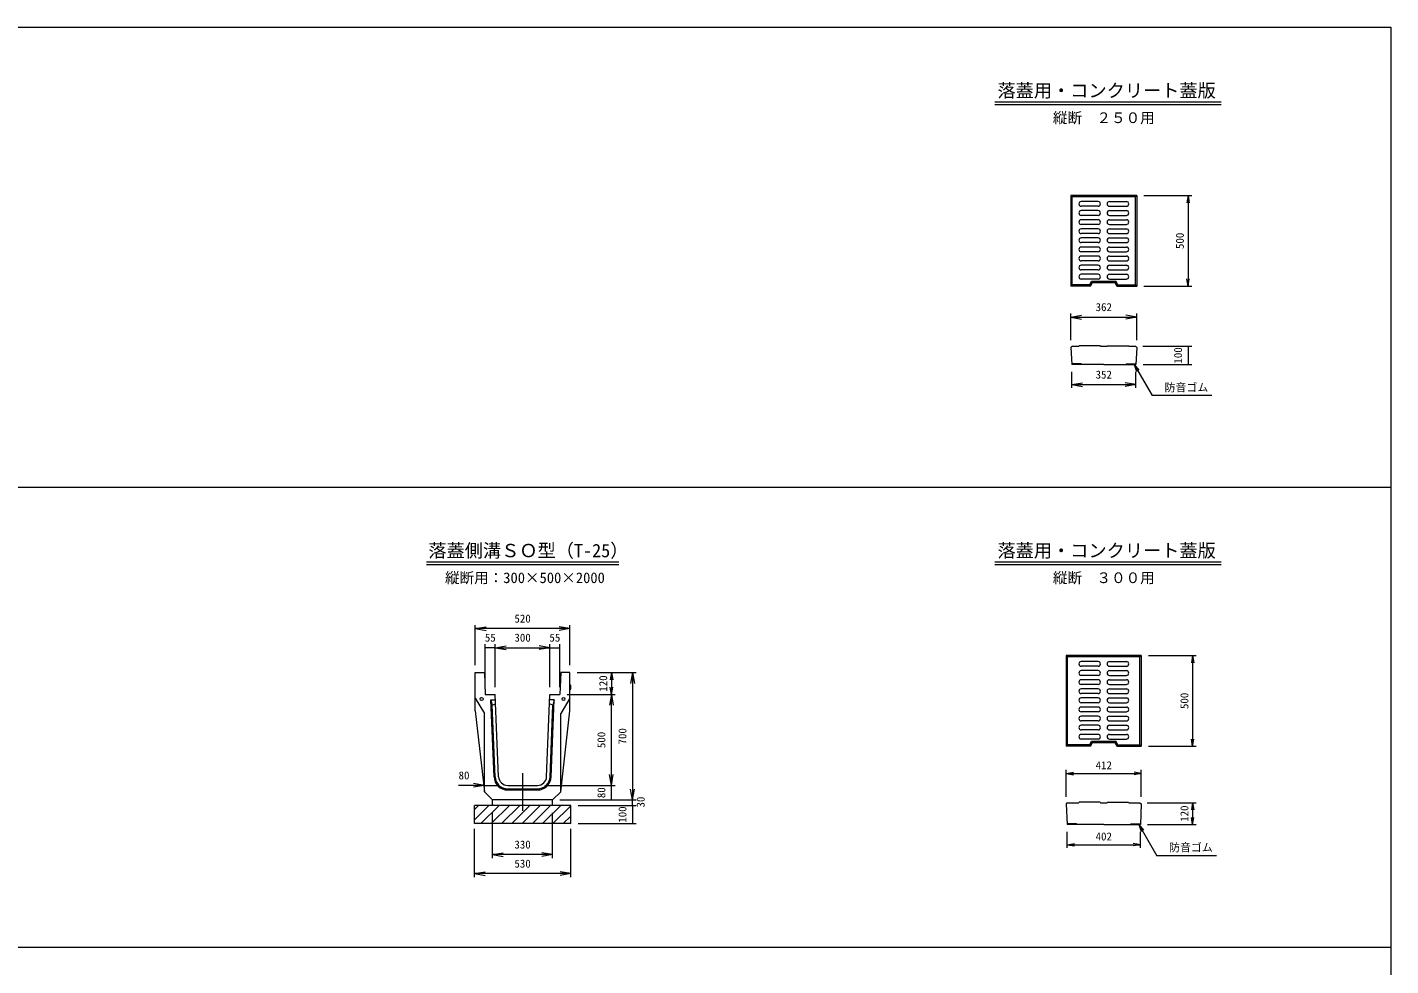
# Model space of a CAD drawing. Units: millimetres on the paper, scale 1:20. Extents: x 262 to 1004, y 131 to 672.
# Drawn here: x 628.8 to 1003.5, y 378.8 to 636.6 of the extents above; entities that cross this region are included whole.
import ezdxf
from ezdxf.enums import TextEntityAlignment as Align

# ---------------------------------------------------------------- set-up
doc = ezdxf.new("R2010")
doc.units = ezdxf.units.MM
doc.layers.add('シート1', color=4, linetype='Continuous', lineweight=18)
doc.styles.add('ＭＳ ゴシック-5.0-0.0', font='')
doc.styles.get('ＭＳ ゴシック-5.0-0.0').set_extended_font_data('ＭＳ ゴシック-5.0-0.0')

msp = doc.modelspace()

# ---------------------------------------------------------------- linework, layer by layer
at = {"layer": 'シート1'}
for p, q in [((262.108, 636.64), (1003.501, 636.64)), ((1003.501, 636.64), (1003.501, 131.068)), ((894.657, 616.145), (956.872, 616.145)), ((894.657, 615.445), (956.872, 615.445)), ((915.591, 590.413), (915.941, 590.063)), ((933.691, 590.413), (915.591, 590.413)), ((915.591, 590.413), (915.591, 565.513)), ((933.341, 590.063), (915.941, 590.063)), ((915.941, 565.863), (915.941, 590.063)), ((923.091, 588.763), (918.441, 588.763)), ((926.191, 588.763), (930.841, 588.763)), ((933.691, 590.413), (933.341, 590.063)), ((933.341, 565.863), (933.341, 590.063)), ((933.691, 590.413), (933.691, 565.513)), ((935.691, 590.413), (948.8, 590.413)), ((947.8, 590.413), (947.453, 588.443)), ((947.8, 590.413), (948.147, 588.443)), ((947.8, 590.413), (947.8, 565.513)), ((923.091, 587.463), (918.441, 587.463)), ((923.091, 586.263), (918.441, 586.263)), ((923.091, 584.963), (918.441, 584.963)), ((926.191, 587.463), (930.841, 587.463)), ((926.191, 586.263), (930.841, 586.263)), ((926.191, 584.963), (930.841, 584.963)), ((923.091, 583.763), (918.441, 583.763)), ((923.091, 582.463), (918.441, 582.463)), ((923.091, 581.263), (918.441, 581.263)), ((926.191, 583.763), (930.841, 583.763)), ((926.191, 582.463), (930.841, 582.463)), ((926.191, 581.263), (930.841, 581.263)), ((923.091, 579.963), (918.441, 579.963)), ((923.091, 578.763), (918.441, 578.763)), ((923.091, 577.463), (918.441, 577.463)), ((926.191, 579.963), (930.841, 579.963)), ((926.191, 578.763), (930.841, 578.763)), ((926.191, 577.463), (930.841, 577.463)), ((923.091, 576.263), (918.441, 576.263)), ((923.091, 574.963), (918.441, 574.963)), ((923.091, 573.763), (918.441, 573.763)), ((926.191, 576.263), (930.841, 576.263)), ((926.191, 574.963), (930.841, 574.963)), ((926.191, 573.763), (930.841, 573.763)), ((923.091, 572.463), (918.441, 572.463)), ((923.091, 571.263), (918.441, 571.263)), ((923.091, 569.963), (918.441, 569.963)), ((926.191, 572.463), (930.841, 572.463)), ((926.191, 571.263), (930.841, 571.263)), ((926.191, 569.963), (930.841, 569.963)), ((915.941, 565.863), (915.591, 565.513)), ((920.8, 565.863), (915.941, 565.863)), ((923.091, 568.763), (918.441, 568.763)), ((923.091, 567.463), (918.441, 567.463)), ((920.8, 565.863), (921.3, 566.863)), ((921.016, 565.513), (920.8, 565.863)), ((921.016, 565.513), (921.516, 566.513)), ((921.516, 566.513), (921.3, 566.863)), ((921.3, 566.863), (927.982, 566.863)), ((921.516, 566.513), (927.766, 566.513)), ((926.191, 568.763), (930.841, 568.763)), ((926.191, 567.463), (930.841, 567.463)), ((927.766, 566.513), (927.982, 566.863)), ((928.266, 565.513), (927.766, 566.513)), ((928.482, 565.863), (927.982, 566.863)), ((928.266, 565.513), (928.482, 565.863)), ((928.482, 565.863), (933.341, 565.863)), ((933.341, 565.863), (933.691, 565.513)), ((947.8, 565.513), (947.453, 567.482)), ((947.8, 565.513), (948.147, 567.482)), ((921.016, 565.513), (915.591, 565.513)), ((928.266, 565.513), (933.691, 565.513)), ((935.691, 565.513), (948.8, 565.513)), ((915.591, 550.634), (915.591, 558)), ((915.591, 557), (918.545, 557.521)), ((915.591, 557), (918.545, 556.479)), ((915.591, 557), (933.691, 557)), ((933.691, 557), (930.736, 557.521)), ((933.691, 557), (930.736, 556.479)), ((933.691, 550.634), (933.691, 558)), ((915.941, 548.984), (915.591, 548.634)), ((915.591, 548.634), (915.843, 543.984)), ((915.941, 548.984), (917.791, 548.984)), ((917.891, 549.154), (917.791, 548.984)), ((923.641, 549.154), (917.891, 549.154)), ((923.641, 549.154), (923.741, 548.984)), ((923.741, 548.984), (924.641, 548.984)), ((924.641, 548.984), (925.541, 548.984)), ((925.641, 549.154), (925.541, 548.984)), ((925.641, 549.154), (931.391, 549.154)), ((931.391, 549.154), (931.491, 548.984)), ((931.491, 548.984), (933.341, 548.984)), ((933.341, 548.984), (933.691, 548.634)), ((933.691, 548.634), (933.439, 543.984)), ((935.341, 548.984), (948.8, 548.984)), ((947.8, 548.984), (947.8, 543.984)), ((918.436, 544.134), (915.836, 544.134)), ((924.641, 543.984), (915.843, 543.984)), ((918.436, 544.134), (918.586, 543.984)), ((924.641, 543.984), (933.439, 543.984)), ((930.846, 544.134), (930.696, 543.984)), ((930.846, 544.134), (933.446, 544.134)), ((932.989, 543.984), (934.275, 542.452)), ((932.989, 543.984), (933.673, 542.105)), ((932.989, 543.984), (937.93, 535.427)), ((935.439, 543.984), (948.8, 543.984)), ((915.843, 537.562), (915.843, 541.984)), ((933.439, 537.562), (933.439, 541.984)), ((915.843, 538.449), (918.797, 538.97)), ((915.843, 538.449), (918.797, 537.928)), ((915.843, 538.449), (933.439, 538.449)), ((933.439, 538.449), (930.485, 538.97)), ((933.439, 538.449), (930.485, 537.928)), ((954.338, 535.427), (937.93, 535.427)), ((262.108, 510.247), (1003.501, 510.247)), ((738.482, 489.752), (791.343, 489.752)), ((738.482, 489.052), (791.343, 489.052)), ((894.657, 489.752), (956.872, 489.752)), ((894.657, 489.052), (956.872, 489.052)), ((751.913, 461.337), (751.913, 472.412)), ((777.913, 461.337), (777.913, 472.412)), ((751.913, 471.412), (754.867, 471.933)), ((777.913, 471.412), (751.913, 471.412)), ((751.913, 471.412), (754.867, 470.891)), ((777.913, 471.412), (774.958, 471.933)), ((777.913, 471.412), (774.958, 470.891)), ((754.663, 455.337), (754.663, 467.179)), ((757.413, 466.179), (754.663, 466.179)), ((757.413, 455.337), (757.413, 467.179)), ((757.413, 466.179), (760.367, 466.7)), ((757.413, 466.179), (772.413, 466.179)), ((757.413, 466.179), (760.367, 465.658)), ((772.413, 466.179), (769.458, 466.7)), ((772.413, 466.179), (769.458, 465.658)), ((772.413, 455.337), (772.413, 467.179)), ((772.413, 466.179), (775.163, 466.179)), ((775.163, 455.337), (775.163, 467.179)), ((914.341, 464.02), (914.691, 463.67)), ((914.341, 464.02), (914.341, 439.12)), ((934.941, 464.02), (914.341, 464.02)), ((914.691, 439.47), (914.691, 463.67)), ((934.591, 463.67), (914.691, 463.67)), ((923.091, 462.37), (918.441, 462.37)), ((923.091, 461.07), (918.441, 461.07)), ((926.191, 462.37), (930.841, 462.37)), ((926.191, 461.07), (930.841, 461.07)), ((934.941, 464.02), (934.591, 463.67)), ((934.591, 439.47), (934.591, 463.67)), ((934.941, 464.02), (934.941, 439.12)), ((936.941, 464.02), (950.05, 464.02)), ((949.05, 464.02), (948.703, 462.05)), ((949.05, 464.02), (949.397, 462.05)), ((949.05, 464.02), (949.05, 439.12)), ((751.913, 459.337), (754.413, 459.337)), ((751.913, 448.837), (751.913, 459.337)), ((754.413, 459.337), (754.663, 453.337)), ((775.413, 459.337), (775.163, 453.337)), ((777.913, 459.337), (775.413, 459.337)), ((777.913, 448.837), (777.913, 459.337)), ((779.913, 459.337), (796.105, 459.337)), ((789.322, 459.337), (788.974, 457.367)), ((789.322, 459.337), (789.669, 457.367)), ((789.322, 459.337), (789.322, 453.337)), ((795.105, 459.337), (794.584, 456.383)), ((795.105, 459.337), (795.105, 424.337)), ((795.105, 459.337), (795.626, 456.383)), ((923.091, 459.87), (918.441, 459.87)), ((923.091, 458.57), (918.441, 458.57)), ((923.091, 457.37), (918.441, 457.37)), ((926.191, 459.87), (930.841, 459.87)), ((926.191, 458.57), (930.841, 458.57)), ((926.191, 457.37), (930.841, 457.37)), ((777.913, 456.087), (778.113, 455.837)), ((778.113, 454.837), (777.913, 454.587)), ((778.113, 455.837), (778.113, 454.837)), ((789.322, 453.337), (788.974, 455.307)), ((789.322, 453.337), (789.669, 455.307)), ((923.091, 456.07), (918.441, 456.07)), ((923.091, 454.87), (918.441, 454.87)), ((923.091, 453.57), (918.441, 453.57)), ((926.191, 456.07), (930.841, 456.07)), ((926.191, 454.87), (930.841, 454.87)), ((926.191, 453.57), (930.841, 453.57)), ((751.913, 452.337), (754.413, 448.092)), ((754.663, 453.337), (757.413, 453.337)), ((756.217, 451.837), (756.572, 450.337)), ((756.222, 451.837), (757.468, 451.837)), ((757.068, 430.687), (756.222, 451.837)), ((756.582, 450.342), (757.507, 450.766)), ((757.367, 430.699), (756.582, 450.342)), ((758.317, 430.737), (757.413, 453.337)), ((771.509, 430.737), (772.413, 453.337)), ((773.243, 450.342), (772.318, 450.766)), ((773.604, 451.837), (772.358, 451.837)), ((772.413, 453.337), (775.163, 453.337)), ((772.458, 430.699), (773.243, 450.342)), ((772.758, 430.687), (773.604, 451.837)), ((773.608, 451.837), (773.253, 450.337)), ((777.913, 452.337), (775.413, 448.092)), ((777.163, 453.337), (790.322, 453.337)), ((789.322, 453.337), (788.801, 450.383)), ((789.322, 428.337), (789.322, 453.337)), ((789.322, 453.337), (789.843, 450.383)), ((923.091, 452.37), (918.441, 452.37)), ((923.091, 451.07), (918.441, 451.07)), ((923.091, 449.87), (918.441, 449.87)), ((926.191, 452.37), (930.841, 452.37)), ((926.191, 451.07), (930.841, 451.07)), ((926.191, 449.87), (930.841, 449.87)), ((751.913, 448.837), (754.413, 426.587)), ((754.413, 426.587), (754.413, 448.092)), ((775.413, 426.587), (777.913, 448.837)), ((775.413, 426.587), (775.413, 448.092)), ((923.091, 448.57), (918.441, 448.57)), ((923.091, 447.37), (918.441, 447.37)), ((923.091, 446.07), (918.441, 446.07)), ((926.191, 448.57), (930.841, 448.57)), ((926.191, 447.37), (930.841, 447.37)), ((926.191, 446.07), (930.841, 446.07)), ((923.091, 444.87), (918.441, 444.87)), ((923.091, 443.57), (918.441, 443.57)), ((923.091, 442.37), (918.441, 442.37)), ((926.191, 444.87), (930.841, 444.87)), ((926.191, 443.57), (930.841, 443.57)), ((926.191, 442.37), (930.841, 442.37)), ((914.691, 439.47), (914.341, 439.12)), ((921.016, 439.12), (914.341, 439.12)), ((920.8, 439.47), (914.691, 439.47)), ((923.091, 441.07), (918.441, 441.07)), ((920.8, 439.47), (921.3, 440.47)), ((921.016, 439.12), (920.8, 439.47)), ((921.016, 439.12), (921.516, 440.12)), ((921.516, 440.12), (921.3, 440.47)), ((921.3, 440.47), (927.982, 440.47)), ((921.516, 440.12), (927.766, 440.12)), ((926.191, 441.07), (930.841, 441.07)), ((927.766, 440.12), (927.982, 440.47)), ((928.266, 439.12), (927.766, 440.12)), ((928.482, 439.47), (927.982, 440.47)), ((928.266, 439.12), (928.482, 439.47)), ((928.266, 439.12), (934.941, 439.12)), ((928.482, 439.47), (934.591, 439.47)), ((934.591, 439.47), (934.941, 439.12)), ((936.941, 439.12), (950.05, 439.12)), ((949.05, 439.12), (948.703, 441.089)), ((949.05, 439.12), (949.397, 441.089)), ((764.913, 431.703), (764.913, 421.366)), ((789.322, 428.337), (788.801, 431.292)), ((789.322, 428.337), (789.843, 431.292)), ((914.341, 425.241), (914.341, 432.607)), ((914.341, 431.607), (916.31, 431.955)), ((914.341, 431.607), (916.31, 431.26)), ((914.341, 431.607), (934.941, 431.607)), ((934.941, 431.607), (932.971, 431.955)), ((934.941, 431.607), (932.971, 431.26)), ((934.941, 425.241), (934.941, 432.607)), ((754.413, 428.337), (747.323, 428.337)), ((754.413, 428.337), (751.458, 428.858)), ((754.413, 428.337), (751.458, 427.816)), ((754.413, 428.337), (758.413, 428.337)), ((760.815, 428.337), (769.011, 428.337)), ((760.815, 427.387), (769.011, 427.387)), ((771.011, 428.337), (790.322, 428.337)), ((789.322, 424.337), (789.322, 428.337)), ((795.105, 424.337), (794.584, 427.292)), ((795.105, 424.337), (795.626, 427.292)), ((754.413, 426.587), (756.663, 424.337)), ((773.163, 424.337), (756.663, 424.337)), ((756.663, 422.837), (756.663, 424.337)), ((760.815, 427.087), (769.011, 427.087)), ((775.413, 426.587), (773.163, 424.337)), ((773.163, 422.837), (773.163, 424.337)), ((775.163, 424.337), (796.105, 424.337)), ((795.105, 422.837), (795.105, 424.337)), ((914.691, 423.591), (914.341, 423.241)), ((914.691, 423.591), (917.791, 423.591)), ((917.891, 423.761), (917.791, 423.591)), ((923.641, 423.761), (917.891, 423.761)), ((923.641, 423.761), (923.741, 423.591)), ((923.741, 423.591), (924.641, 423.591)), ((924.641, 423.591), (925.541, 423.591)), ((925.641, 423.761), (925.541, 423.591)), ((925.641, 423.761), (931.391, 423.761)), ((931.391, 423.761), (931.491, 423.591)), ((931.491, 423.591), (934.591, 423.591)), ((934.591, 423.591), (934.941, 423.241)), ((936.591, 423.591), (950.05, 423.591)), ((949.05, 423.591), (948.703, 421.622)), ((949.05, 423.591), (949.397, 421.622)), ((949.05, 423.591), (949.05, 417.591)), ((778.163, 422.837), (751.663, 422.837)), ((755.628, 422.837), (751.663, 418.871)), ((752.8, 422.837), (751.663, 421.7)), ((751.663, 417.837), (751.663, 422.837)), ((758.457, 422.837), (753.457, 417.837)), ((761.285, 422.837), (756.285, 417.837)), ((756.663, 408.33), (756.663, 420.837)), ((764.114, 422.837), (759.114, 417.837)), ((766.942, 422.837), (761.942, 417.837)), ((769.77, 422.837), (764.77, 417.837)), ((772.599, 422.837), (767.599, 417.837)), ((775.427, 422.837), (770.427, 417.837)), ((773.163, 408.33), (773.163, 420.837)), ((778.163, 422.744), (773.256, 417.837)), ((778.163, 419.916), (776.084, 417.837)), ((778.163, 417.837), (778.163, 422.837)), ((780.163, 422.837), (796.105, 422.837)), ((795.105, 422.837), (795.105, 417.837)), ((914.341, 423.241), (914.593, 417.591)), ((934.941, 423.241), (934.689, 417.591)), ((778.163, 417.837), (751.663, 417.837)), ((751.663, 403.096), (751.663, 416.37)), ((778.163, 403.096), (778.163, 416.37)), ((780.163, 417.837), (796.105, 417.837)), ((917.186, 417.741), (914.586, 417.741)), ((924.641, 417.591), (914.593, 417.591)), ((917.186, 417.741), (917.336, 417.591)), ((924.641, 417.591), (934.689, 417.591)), ((932.096, 417.741), (931.946, 417.591)), ((932.096, 417.741), (934.696, 417.741)), ((934.239, 417.591), (935.525, 416.059)), ((934.239, 417.591), (934.923, 415.712)), ((934.239, 417.591), (939.18, 409.034)), ((936.689, 417.591), (950.05, 417.591)), ((949.05, 417.591), (948.703, 419.561)), ((949.05, 417.591), (949.397, 419.561)), ((914.593, 411.168), (914.593, 415.591)), ((914.593, 412.056), (916.562, 412.403)), ((934.689, 412.056), (932.719, 412.403)), ((934.689, 411.168), (934.689, 415.591)), ((756.663, 409.33), (759.617, 409.851)), ((773.163, 409.33), (756.663, 409.33)), ((756.663, 409.33), (759.617, 408.809)), ((773.163, 409.33), (770.208, 409.851)), ((773.163, 409.33), (770.208, 408.809)), ((914.593, 412.056), (916.562, 411.708)), ((914.593, 412.056), (934.689, 412.056)), ((934.689, 412.056), (932.719, 411.708)), ((955.588, 409.034), (939.18, 409.034)), ((751.663, 404.096), (754.617, 404.617)), ((778.163, 404.096), (751.663, 404.096)), ((751.663, 404.096), (754.617, 403.575)), ((778.163, 404.096), (775.208, 404.617)), ((778.163, 404.096), (775.208, 403.575)), ((262.108, 383.854), (1003.501, 383.854))]:
    msp.add_line(p, q, dxfattribs=at)
for centre in [(753.663, 452.087), (776.163, 452.087)]:
    msp.add_circle(centre, 0.4, dxfattribs=at)
for centre, radius, start, end in [((918.441, 588.113), 0.65, 90, 270), ((923.091, 588.113), 0.65, 270, 90), ((926.191, 588.113), 0.65, 90, 270), ((930.841, 588.113), 0.65, 270, 90), ((918.441, 585.613), 0.65, 90, 270), ((923.091, 585.613), 0.65, 270, 90), ((926.191, 585.613), 0.65, 90, 270), ((930.841, 585.613), 0.65, 270, 90), ((918.441, 583.113), 0.65, 90, 270), ((918.441, 580.613), 0.65, 90, 270), ((923.091, 583.113), 0.65, 270, 90), ((923.091, 580.613), 0.65, 270, 90), ((926.191, 583.113), 0.65, 90, 270), ((926.191, 580.613), 0.65, 90, 270), ((930.841, 583.113), 0.65, 270, 90), ((930.841, 580.613), 0.65, 270, 90), ((918.441, 578.113), 0.65, 90, 270), ((923.091, 578.113), 0.65, 270, 90), ((926.191, 578.113), 0.65, 90, 270), ((930.841, 578.113), 0.65, 270, 90), ((918.441, 575.613), 0.65, 90, 270), ((918.441, 573.113), 0.65, 90, 270), ((923.091, 575.613), 0.65, 270, 90), ((923.091, 573.113), 0.65, 270, 90), ((926.191, 575.613), 0.65, 90, 270), ((926.191, 573.113), 0.65, 90, 270), ((930.841, 575.613), 0.65, 270, 90), ((930.841, 573.113), 0.65, 270, 90), ((918.441, 570.613), 0.65, 90, 270), ((923.091, 570.613), 0.65, 270, 90), ((926.191, 570.613), 0.65, 90, 270), ((930.841, 570.613), 0.65, 270, 90), ((918.441, 568.113), 0.65, 90, 270), ((923.091, 568.113), 0.65, 270, 90), ((926.191, 568.113), 0.65, 90, 270), ((930.841, 568.113), 0.65, 270, 90), ((918.441, 461.72), 0.65, 90, 270), ((923.091, 461.72), 0.65, 270, 90), ((926.191, 461.72), 0.65, 90, 270), ((930.841, 461.72), 0.65, 270, 90), ((918.441, 459.22), 0.65, 90, 270), ((918.441, 456.72), 0.65, 90, 270), ((923.091, 459.22), 0.65, 270, 90), ((923.091, 456.72), 0.65, 270, 90), ((926.191, 459.22), 0.65, 90, 270), ((926.191, 456.72), 0.65, 90, 270), ((930.841, 459.22), 0.65, 270, 90), ((930.841, 456.72), 0.65, 270, 90), ((918.441, 454.22), 0.65, 90, 270), ((923.091, 454.22), 0.65, 270, 90), ((926.191, 454.22), 0.65, 90, 270), ((930.841, 454.22), 0.65, 270, 90), ((918.441, 451.72), 0.65, 90, 270), ((918.441, 449.22), 0.65, 90, 270), ((923.091, 451.72), 0.65, 270, 90), ((923.091, 449.22), 0.65, 270, 90), ((926.191, 451.72), 0.65, 90, 270), ((926.191, 449.22), 0.65, 90, 270), ((930.841, 451.72), 0.65, 270, 90), ((930.841, 449.22), 0.65, 270, 90), ((918.441, 446.72), 0.65, 90, 270), ((923.091, 446.72), 0.65, 270, 90), ((926.191, 446.72), 0.65, 90, 270), ((930.841, 446.72), 0.65, 270, 90), ((918.441, 444.22), 0.65, 90, 270), ((918.441, 441.72), 0.65, 90, 270), ((923.091, 444.22), 0.65, 270, 90), ((923.091, 441.72), 0.65, 270, 90), ((926.191, 444.22), 0.65, 90, 270), ((926.191, 441.72), 0.65, 90, 270), ((930.841, 444.22), 0.65, 270, 90), ((930.841, 441.72), 0.65, 270, 90), ((760.815, 430.837), 3.75, 182.29061, 270), ((760.815, 430.837), 3.45, 182.29061, 270), ((760.815, 430.837), 2.5, 182.29061, 270), ((769.011, 430.837), 2.5, 270, 357.70939), ((769.011, 430.837), 3.45, 270, 357.70939), ((769.011, 430.837), 3.75, 270, 357.70939)]:
    msp.add_arc(centre, radius, start, end, dxfattribs=at)

# ---------------------------------------------------------------- texts
at = {"layer": 'シート1', "color": 7, "style": 'ＭＳ ゴシック-5.0-0.0'}
for s, height, p in [('落蓋用・コンクリート蓋版', 3.666, (895.419, 616.327)), ('縦断\u3000２５０用', 2.933, (910.641, 609.439)), ('362', 2.199, (922.391, 558)), ('352', 2.199, (922.391, 539.449)), ('防音ゴム', 2.199, (941.338, 535.927)), ('落蓋側溝ＳＯ型（T-25）', 3.666, (739.023, 489.935)), ('落蓋用・コンクリート蓋版', 3.666, (895.419, 489.934)), ('縦断用：300×500×2000', 2.933, (743.589, 483.047)), ('縦断\u3000３００用', 2.933, (910.641, 483.046)), ('520', 2.199, (762.668, 472.416)), ('55', 2.199, (754.543, 467.182)), ('300', 2.199, (762.668, 467.182)), ('55', 2.199, (772.293, 467.182)), ('412', 2.199, (922.391, 432.107)), ('80', 2.199, (747.323, 429.336)), ('330', 2.199, (762.664, 410.33)), ('402', 2.199, (922.391, 412.556)), ('防音ゴム', 2.199, (942.588, 409.534)), ('530', 2.199, (762.664, 405.096))]:
    msp.add_text(s, height=height, dxfattribs=at).set_placement(p, align=Align.BOTTOM_LEFT)
for s, p in [('500', (947.3, 575.713)), ('100', (946.8, 544.234)), ('120', (788.822, 454.087)), ('500', (948.55, 449.32)), ('500', (788.321, 438.586)), ('700', (794.104, 439.586)), ('80', (788.321, 424.836)), ('30', (799.111, 422.265)), ('100', (794.111, 418.09)), ('120', (948.55, 418.341))]:
    msp.add_text(s, height=2.199, rotation=90, dxfattribs=at).set_placement(p, align=Align.BOTTOM_LEFT)

doc.saveas('drawing.dxf')
